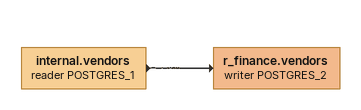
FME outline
internal.vendors (reader POSTGRES_1)
    -> r_finance.vendors (writer POSTGRES_2)
r_finance.vendors (writer POSTGRES_2)
